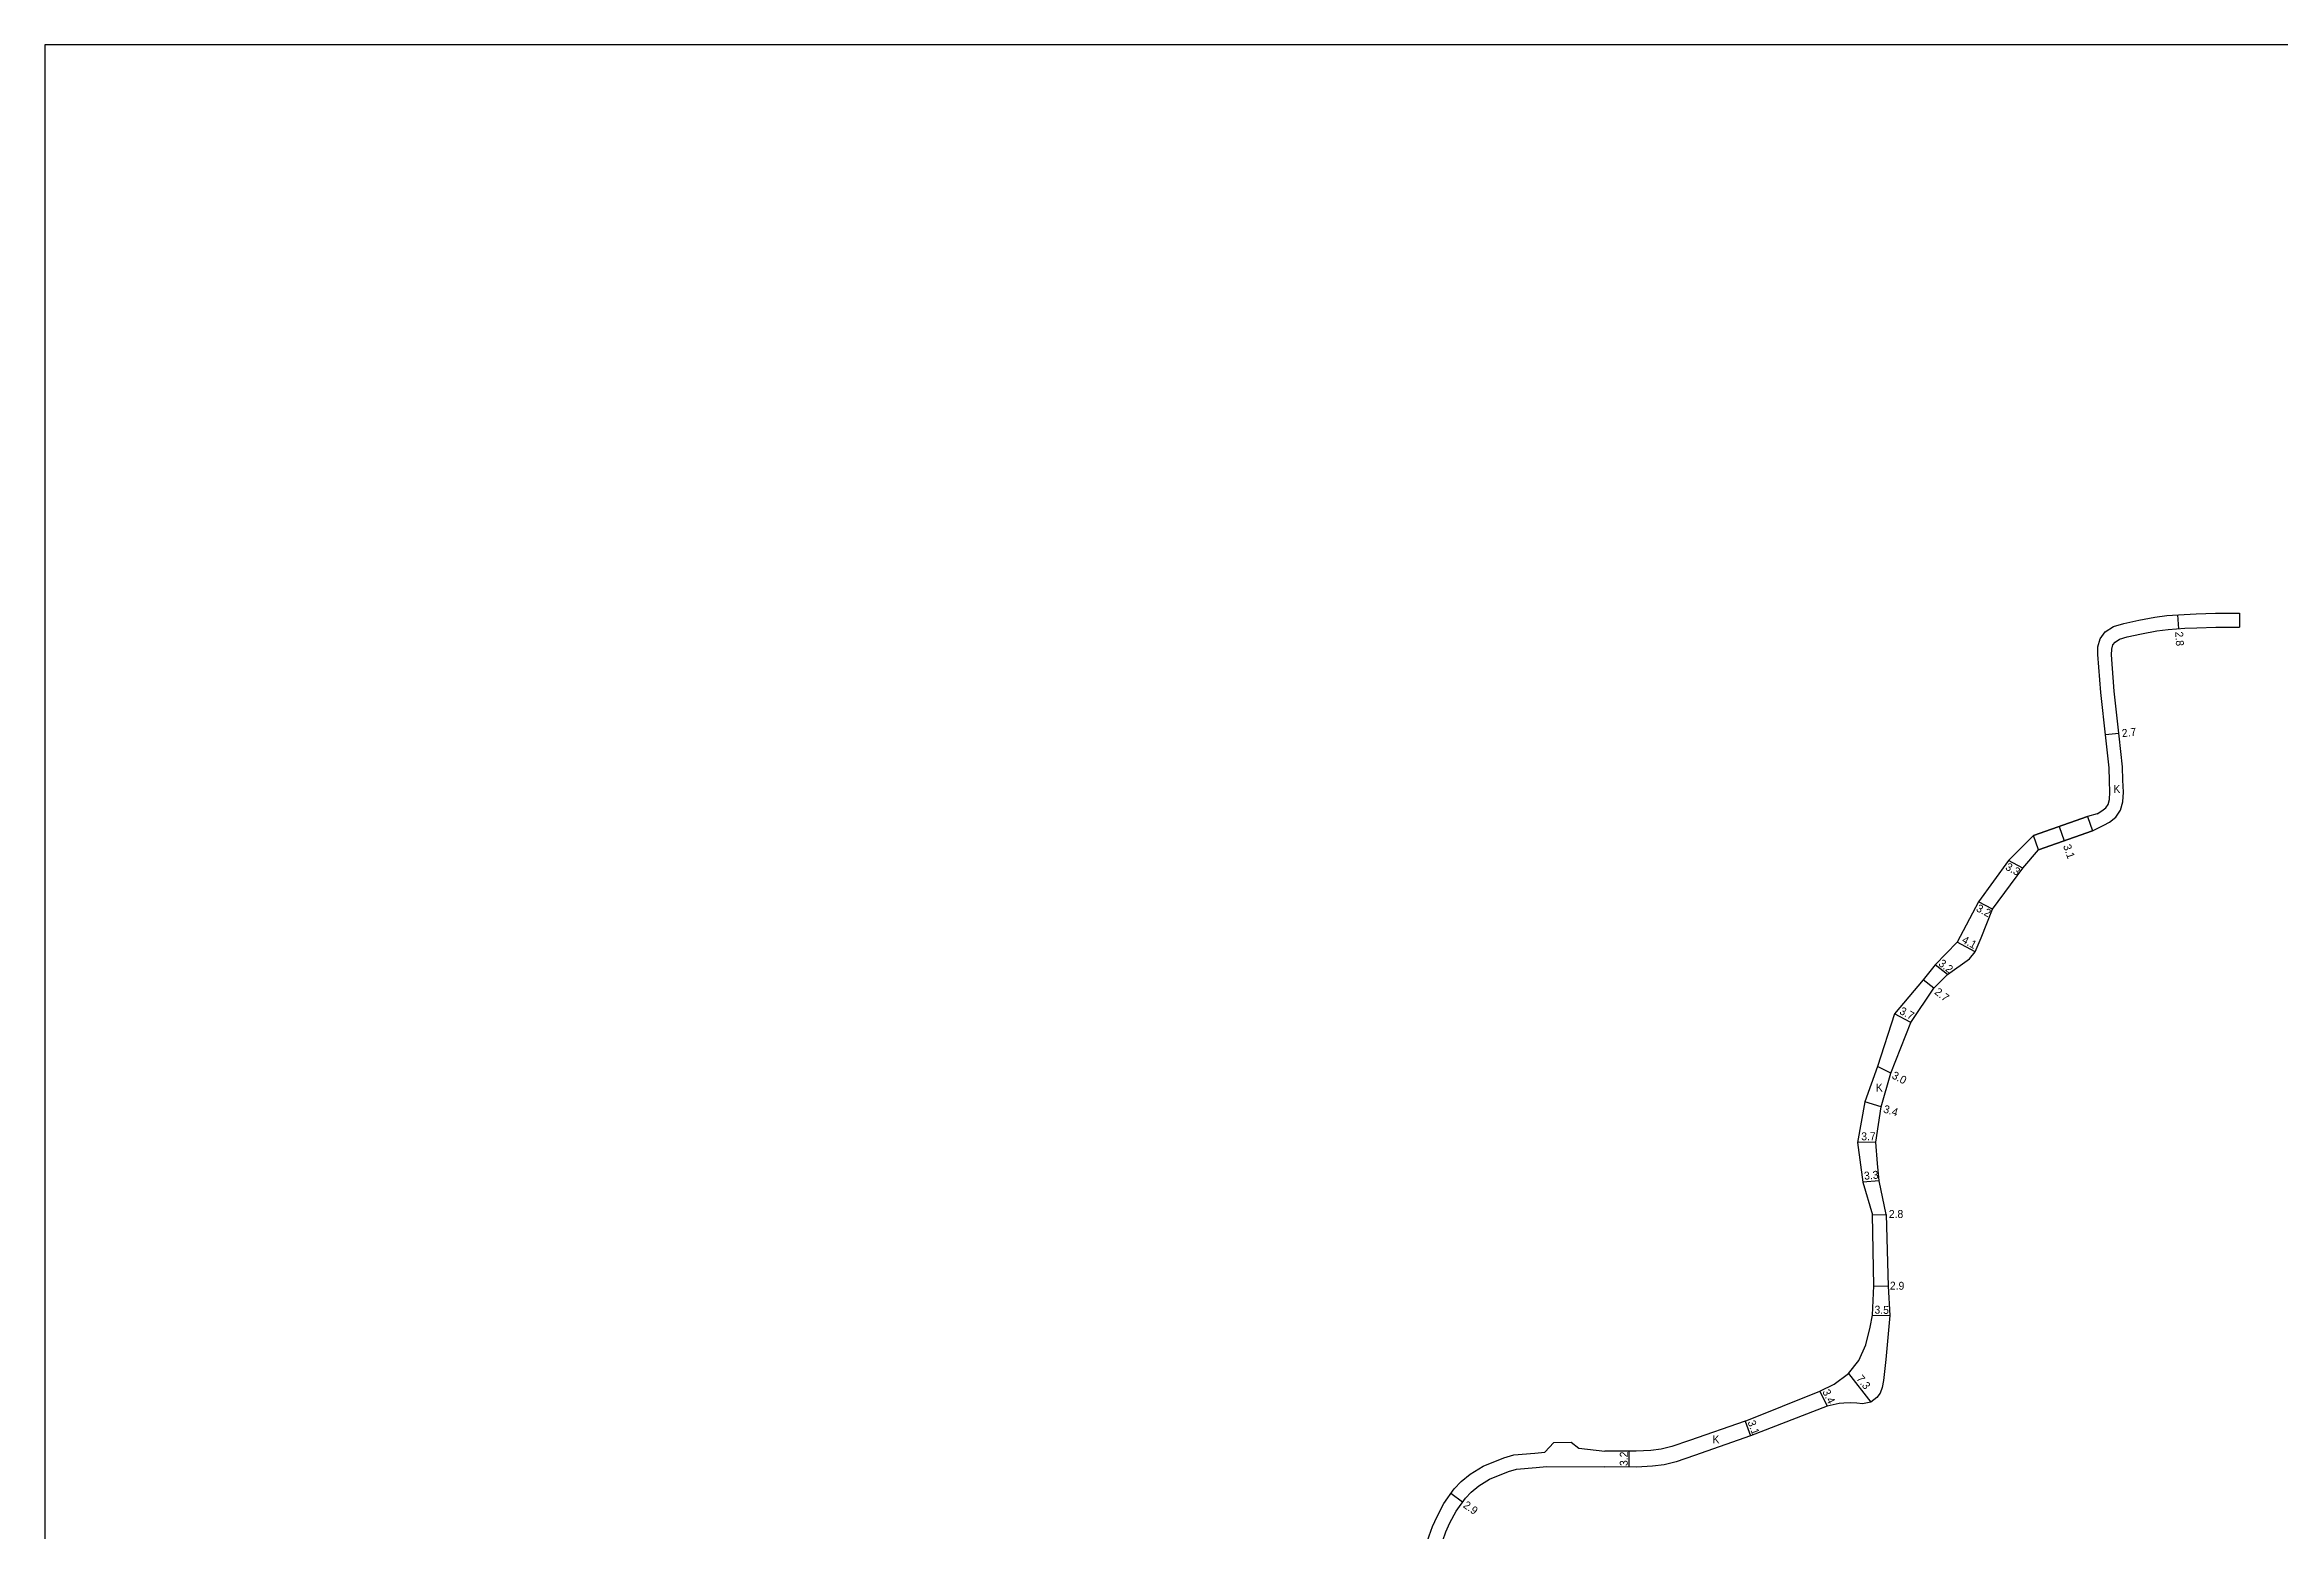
# Model space of a CAD drawing. Header units: metres. Extents: x 0 to 4000, y -96000 to -93000.
# Drawn here: x 2400 to 2849.9, y -95699.1 to -95400 of the extents above; entities that cross this region are included whole.
import ezdxf

# ---------------------------------------------------------------- set-up
doc = ezdxf.new("R2010")
doc.units = ezdxf.units.M
doc.header["$LTSCALE"] = 2.5
for name, color, linetype in [('図郭', 7, 'Continuous'), ('幅員', 7, 'Continuous'), ('舗装', 7, 'Continuous'), ('道路', 7, 'Continuous')]:
    doc.layers.add(name, color=color, linetype=linetype)
doc.styles.get("Standard").update_dxf_attribs({"font": ''})
doc.styles.get('Standard').set_extended_font_data('@MS PGothic')

msp = doc.modelspace()

# ---------------------------------------------------------------- linework, layer by layer
at = {"layer": '図郭'}
msp.add_lwpolyline([(2400, -96000), (3200, -96000), (3200, -95400), (2400, -95400)], close=True, dxfattribs=at)
at = {"layer": '幅員'}
for points in [[(2829.64, -95517.57), (2829.44, -95514.78)], [(2817.53, -95538.68), (2814.84, -95538.96)], [(2805.56, -95557.4), (2806.57, -95560.28)], [(2798.24, -95565.78), (2795.34, -95564.21)], [(2792.1, -95574.06), (2789.27, -95572.57)], [(2788.63, -95582.63), (2785.01, -95580.7)], [(2780.3, -95589.95), (2778.18, -95588.28)], [(2783.09, -95587.19), (2780.55, -95585.24)], [(2775.68, -95596.84), (2772.4, -95595.12)], [(2771.64, -95607.07), (2768.98, -95605.69)], [(2769.69, -95613.84), (2766.44, -95612.85)], [(2768.63, -95620.94), (2764.93, -95620.98)], [(2769.28, -95628.7), (2765.99, -95628.97)], [(2767.93, -95635.55), (2770.73, -95635.53)], [(2768.2, -95649.89), (2771.1, -95649.92)], [(2767.93, -95655.76), (2771.43, -95655.85)], [(2763.11, -95667.54), (2767.65, -95673.26)], [(2757.37, -95671.07), (2758.86, -95674.12)], [(2742.35, -95677.14), (2743.43, -95680.05)], [(2718.96, -95686.36), (2718.98, -95683.16)], [(2685.44, -95693.38), (2683.08, -95691.69)]]:
    msp.add_lwpolyline(points, dxfattribs=at)
at = {"layer": '道路'}
for points in [[(2813.3, -95522.79), (2813.35, -95521.24), (2813.8, -95519.61), (2814.81, -95518.23), (2816.46, -95517.1), (2818.56, -95516.49), (2821.55, -95515.83), (2824.78, -95515.25), (2827.22, -95514.94), (2830.68, -95514.7), (2833.13, -95514.6), (2837.02, -95514.45), (2841.86, -95514.47)], [(2816.1, -95522.86), (2816.14, -95521.66), (2816.36, -95520.85), (2816.79, -95520.26), (2817.67, -95519.67), (2819.25, -95519.21), (2822.1, -95518.58), (2825.2, -95518.02), (2827.49, -95517.73), (2830.84, -95517.49), (2833.23, -95517.4), (2837.06, -95517.25), (2841.84, -95517.27)], [(2841.86, -95514.47), (2841.84, -95517.27)], [(2813.19, -95554.81), (2814.14, -95554.26), (2814.93, -95553.65), (2815.38, -95552.96), (2815.66, -95551.98), (2815.77, -95550.45), (2815.68, -95548.19), (2815.6, -95545.55), (2814.9, -95539.53), (2813.93, -95530.43), (2813.3, -95522.79)], [(2814.55, -95557.15), (2815.66, -95556.5), (2816.94, -95555.5), (2817.86, -95554.1), (2818.34, -95552.45), (2818.47, -95550.48), (2818.38, -95548.09), (2818.29, -95545.35), (2817.59, -95539.23), (2816.62, -95530.16), (2816.1, -95522.86)], [(2813.19, -95554.81), (2811.27, -95555.39), (2800.39, -95559.22), (2795.34, -95564.21), (2789.27, -95572.57), (2785.01, -95580.7), (2780.55, -95585.24), (2778.18, -95588.28), (2772.4, -95595.12), (2768.98, -95605.69), (2766.44, -95612.85), (2764.93, -95620.98), (2765.99, -95628.97), (2767.93, -95635.55)], [(2770.73, -95635.53), (2769.28, -95628.7), (2768.95, -95625.21), (2768.63, -95620.94), (2769.69, -95613.84), (2771.64, -95607.07), (2775.68, -95596.84), (2780.3, -95589.95), (2783.09, -95587.19), (2787.48, -95584), (2788.63, -95582.63), (2789.82, -95579.8), (2792.1, -95574.06), (2798.24, -95565.78), (2801.41, -95562.1), (2812.28, -95558.26), (2814.55, -95557.15)], [(2811.27, -95555.39), (2800.39, -95559.22)], [(2801.41, -95562.1), (2812.28, -95558.26)], [(2742.35, -95677.14), (2757.37, -95671.07), (2760.24, -95669.66), (2763.11, -95667.54), (2765.2, -95664.91), (2766.65, -95661.71), (2767.51, -95658.21), (2767.93, -95655.76), (2768.2, -95649.89), (2767.93, -95635.55)], [(2770.73, -95635.53), (2771.1, -95649.92), (2771.43, -95655.85), (2770.64, -95664.68), (2770.17, -95668.93), (2769.9, -95670.35), (2769.5, -95671.44), (2768.86, -95672.33), (2767.65, -95673.26), (2765.96, -95673.59), (2764.81, -95673.5), (2763.5, -95673.41), (2762.16, -95673.46), (2761.22, -95673.54), (2758.86, -95674.12), (2743.43, -95680.05)], [(2742.35, -95677.14), (2731.13, -95681.02), (2727.57, -95682.22), (2725.43, -95682.72), (2723.36, -95682.99), (2720.39, -95683.16), (2714.08, -95683.13)], [(2677.99, -95702.33), (2678.7, -95700.16), (2679.38, -95698.29), (2680.29, -95696.32), (2681.66, -95693.68), (2683.77, -95690.72), (2685.18, -95689.28), (2686.97, -95687.77), (2689.55, -95686.15), (2693.71, -95684.51), (2695.74, -95683.88), (2699.98, -95683.55), (2702.03, -95683.36)], [(2702.03, -95683.36), (2703.83, -95681.43), (2707.28, -95681.31), (2708.86, -95682.57), (2714.08, -95683.13)], [(2743.43, -95680.05), (2732.14, -95684.05), (2728.45, -95685.3), (2726, -95685.87), (2723.66, -95686.17), (2720.48, -95686.37), (2714.06, -95686.33)], [(2680.74, -95703.24), (2681.44, -95701.12), (2682.07, -95699.4), (2682.89, -95697.59), (2684.14, -95695.2), (2686, -95692.59), (2687.16, -95691.41), (2688.69, -95690.12), (2690.87, -95688.75), (2694.68, -95687.25), (2696.29, -95686.74), (2700.23, -95686.44), (2702.3, -95686.25)], [(2702.3, -95686.25), (2714.06, -95686.33)]]:
    msp.add_lwpolyline(points, dxfattribs=at)
msp.add_lwpolyline([(2811.27, -95555.39), (2812.28, -95558.26), (2801.41, -95562.1), (2800.39, -95559.22)], close=True, dxfattribs=at)

# ---------------------------------------------------------------- texts
at = {"layer": '幅員'}
for s, rotation, p in [('2.8', 273.9938, (2828.88, -95518.21)), ('2.7', 6.1012, (2818.24, -95539.41)), ('3.1', 289.4282, (2806.31, -95561.3)), ('3.3', 331.6804, (2794.57, -95565.99)), ('3.2', 332.314, (2788.69, -95574.35)), ('4.1', 331.7911, (2785.81, -95580.7)), ('3.2', 322.5035, (2781.1, -95585.25)), ('3.7', 332.2299, (2773.24, -95595.02)), ('2.7', 321.7975, (2780.3, -95590.97)), ('3.0', 332.5635, (2771.7, -95608)), ('3.4', 343.1636, (2770.02, -95614.93)), ('3.7', 0.6813, (2765.7, -95620.57)), ('3.3', 4.7968, (2766.32, -95628.51)), ('2.8', 0.4611, (2771.25, -95636.21)), ('2.9', 359.4397, (2771.45, -95650.63)), ('3.5', 358.4558, (2768.34, -95655.45)), ('7.3', 308.4053, (2764.63, -95668.6)), ('3.4', 295.9674, (2757.82, -95671.17)), ('3.1', 290.3275, (2742.78, -95677.28)), ('3.2', 89.643, (2718.68, -95686.14)), ('2.9', 324.5289, (2685.41, -95694.34))]:
    msp.add_text(s, height=1.6, rotation=rotation, dxfattribs=at).set_placement(p)
at = {"layer": '舗装'}
for p in [(2816.45, -95550.63), (2768.63, -95610.75), (2735.75, -95681.55)]:
    msp.add_text('K', height=1.6, dxfattribs=at).set_placement(p)

doc.saveas('drawing.dxf')
